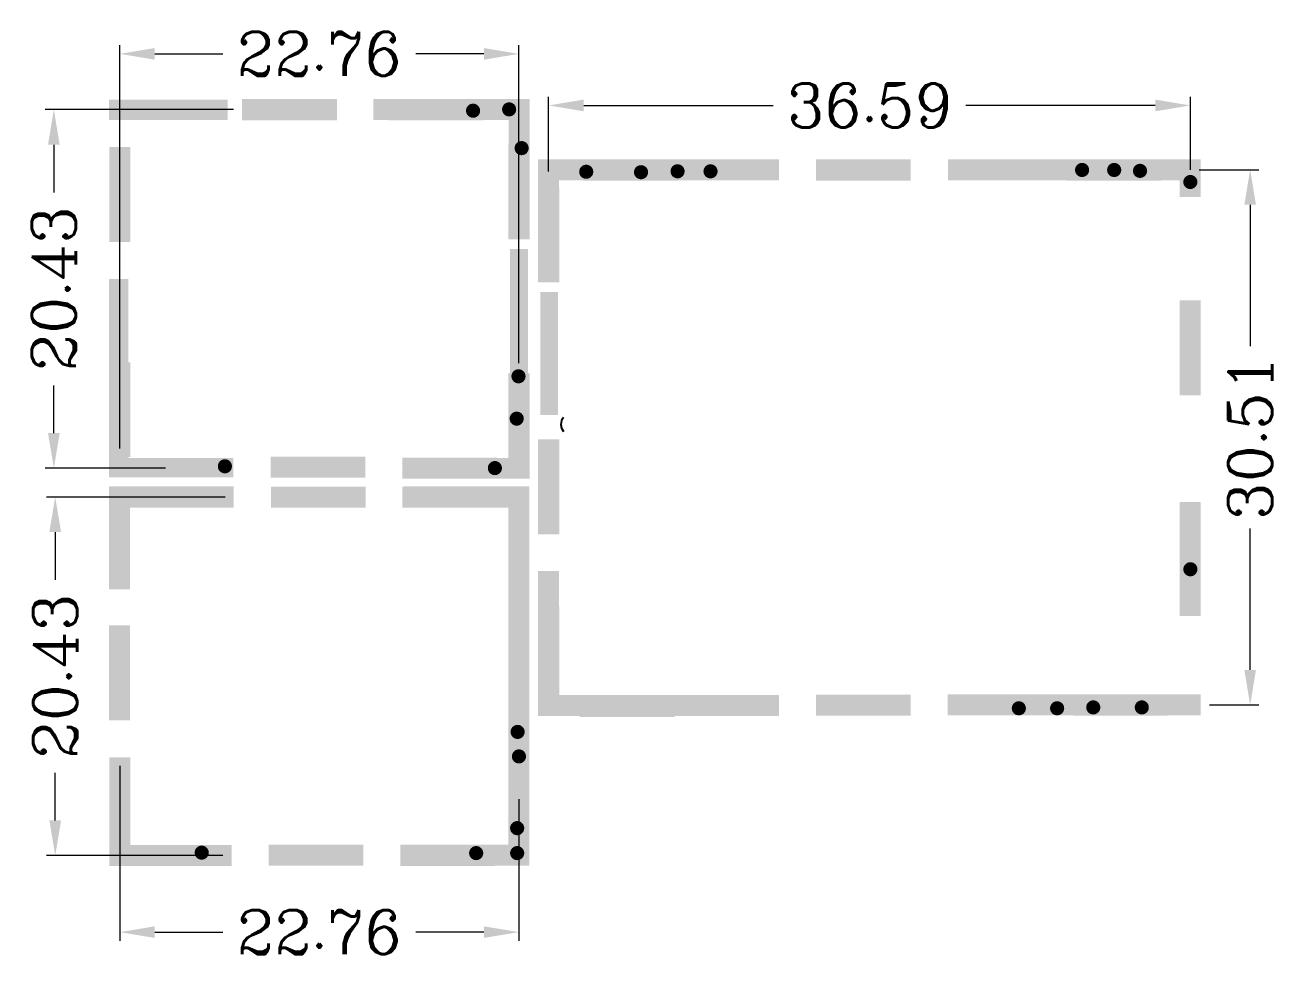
# Model space of a CAD drawing. Header units: inches. Extents: x -103 to 137, y -40 to 49.
# Drawn here: x 65.8 to 137.3, y -24.5 to 28.8 of the extents above; entities that cross this region are included whole.
import ezdxf

# ---------------------------------------------------------------- set-up
doc = ezdxf.new("R2010")
doc.units = ezdxf.units.IN
doc.header["$MEASUREMENT"] = 0
for name, color, linetype in [('BottomSolder', 6, 'Continuous'), ('MidLayer1', 16, 'Continuous'), ('MultiLayer', 9, 'Continuous'), ('TopOverlay', 2, 'Continuous'), ('TopPaste', 8, 'Continuous'), ('TopSolder', 216, 'Continuous'), ('ViaHoleLayer', 16, 'Continuous')]:
    doc.layers.add(name, color=color, linetype=linetype)
doc.layers.add('dim', color=82, linetype='Continuous', lineweight=20)
doc.styles.add('ROMANC', font='romanc.shx', dxfattribs={"bigfont": 'gbcbig.shx'})
doc.dimstyles.new('YanXiu', dxfattribs={"dimtxt": 2.5, "dimasz": 2.2, "dimexe": 0.66, "dimexo": 0.66, "dimgap": 0.66, "dimtad": 0, "dimdsep": 46, "dimtxsty": 'ROMANC', "dimcen": 0, "dimclrd": 256, "dimclre": 131, "dimclrt": 42, "dimazin": 2, "dimtfac": 1, "dimtofl": 0, "dimtmove": 0, "dimatfit": 3, "dimfxl": 1, "dimlwd": 5, "dimlwe": 5, "dimarcsym": 0})

# ---------------------------------------------------------------- blocks, each defined once
blk = doc.blocks.new('HP5210_1')
at = {"layer": 'TopPaste'}
blk.add_solid([(-0.0694, -0.0207), (0.1353, -0.0207), (-0.0694, 0.0187), (0.1353, 0.0187)], dxfattribs=at)
at = {"layer": 'TopSolder'}
blk.add_solid([(-0.0734, -0.0247), (0.1393, -0.0247), (-0.0734, 0.0227), (0.1393, 0.0227)], dxfattribs=at)
blk = doc.blocks.new('HP5210_2')
at = {"layer": 'TopPaste'}
blk.add_solid([(-0.1024, -0.018), (0.1024, -0.018), (-0.1024, 0.0213), (0.1024, 0.0213)], dxfattribs=at)
at = {"layer": 'TopSolder'}
blk.add_solid([(-0.1064, -0.022), (0.1064, -0.022), (-0.1064, 0.0253), (0.1064, 0.0253)], dxfattribs=at)
blk = doc.blocks.new('HP5210_3')
at = {"layer": 'TopPaste'}
blk.add_solid([(-0.1024, -0.015), (0.1024, -0.015), (-0.1024, 0.0243), (0.1024, 0.0243)], dxfattribs=at)
at = {"layer": 'TopSolder'}
blk.add_solid([(-0.1064, -0.019), (0.1064, -0.019), (-0.1064, 0.0283), (0.1064, 0.0283)], dxfattribs=at)
blk = doc.blocks.new('HP5210_4')
at = {"layer": 'TopPaste'}
blk.add_solid([(-0.1024, -0.0197), (0.1024, -0.0197), (-0.1024, 0.0197), (0.1024, 0.0197)], dxfattribs=at)
at = {"layer": 'TopSolder'}
blk.add_solid([(-0.1064, -0.0237), (0.1064, -0.0237), (-0.1064, 0.0237), (0.1064, 0.0237)], dxfattribs=at)
blk = doc.blocks.new('HP5210_5')
at = {"layer": 'TopPaste'}
blk.add_solid([(-0.1024, -0.0197), (0.1024, -0.0197), (-0.1024, 0.0197), (0.1024, 0.0197)], dxfattribs=at)
at = {"layer": 'TopSolder'}
blk.add_solid([(-0.1064, -0.0237), (0.1064, -0.0237), (-0.1064, 0.0237), (0.1064, 0.0237)], dxfattribs=at)
blk = doc.blocks.new('HP5210_6')
at = {"layer": 'TopPaste'}
blk.add_solid([(-0.1024, -0.0197), (0.1024, -0.0197), (-0.1024, 0.0197), (0.1024, 0.0197)], dxfattribs=at)
at = {"layer": 'TopSolder'}
blk.add_solid([(-0.1064, -0.0237), (0.1064, -0.0237), (-0.1064, 0.0237), (0.1064, 0.0237)], dxfattribs=at)
blk = doc.blocks.new('HP5210_7')
at = {"layer": 'TopPaste'}
blk.add_solid([(-0.1024, -0.0197), (0.1024, -0.0197), (-0.1024, 0.0197), (0.1024, 0.0197)], dxfattribs=at)
at = {"layer": 'TopSolder'}
blk.add_solid([(-0.1064, -0.0237), (0.1064, -0.0237), (-0.1064, 0.0237), (0.1064, 0.0237)], dxfattribs=at)
blk = doc.blocks.new('HP5210_8')
at = {"layer": 'TopPaste'}
blk.add_solid([(-0.0744, -0.0197), (0.1304, -0.0197), (-0.0744, 0.0197), (0.1304, 0.0197)], dxfattribs=at)
at = {"layer": 'TopSolder'}
blk.add_solid([(-0.0784, -0.0237), (0.1344, -0.0237), (-0.0784, 0.0237), (0.1344, 0.0237)], dxfattribs=at)
blk = doc.blocks.new('HP5210_9')
at = {"layer": 'TopPaste'}
blk.add_solid([(-0.1024, -0.0253), (0.1024, -0.0253), (-0.1024, 0.0141), (0.1024, 0.0141)], dxfattribs=at)
at = {"layer": 'TopSolder'}
blk.add_solid([(-0.1064, -0.0293), (0.1064, -0.0293), (-0.1064, 0.0181), (0.1064, 0.0181)], dxfattribs=at)
blk = doc.blocks.new('HP5210_10')
at = {"layer": 'TopPaste'}
blk.add_solid([(-0.1024, -0.0213), (0.1024, -0.0213), (-0.1024, 0.0181), (0.1024, 0.0181)], dxfattribs=at)
at = {"layer": 'TopSolder'}
blk.add_solid([(-0.1064, -0.0253), (0.1064, -0.0253), (-0.1064, 0.0221), (0.1064, 0.0221)], dxfattribs=at)
blk = doc.blocks.new('HP5210_11')
at = {"layer": 'TopPaste'}
blk.add_solid([(-0.1024, -0.0213), (0.1024, -0.0213), (-0.1024, 0.0181), (0.1024, 0.0181)], dxfattribs=at)
at = {"layer": 'TopSolder'}
blk.add_solid([(-0.1064, -0.0253), (0.1064, -0.0253), (-0.1064, 0.0221), (0.1064, 0.0221)], dxfattribs=at)
blk = doc.blocks.new('HP5210_12')
at = {"layer": 'TopPaste'}
blk.add_solid([(-0.1129, -0.0148), (0.0918, -0.0148), (-0.1129, 0.0245), (0.0918, 0.0245)], dxfattribs=at)
at = {"layer": 'TopSolder'}
blk.add_solid([(-0.1169, -0.0188), (0.0958, -0.0188), (-0.1169, 0.0285), (0.0958, 0.0285)], dxfattribs=at)
blk = doc.blocks.new('HP5210_13')
at = {"layer": 'TopPaste'}
blk.add_solid([(-0.1024, -0.0227), (0.1024, -0.0227), (-0.1024, 0.0167), (0.1024, 0.0167)], dxfattribs=at)
at = {"layer": 'TopSolder'}
blk.add_solid([(-0.1064, -0.0267), (0.1064, -0.0267), (-0.1064, 0.0207), (0.1064, 0.0207)], dxfattribs=at)
blk = doc.blocks.new('HP5210_14')
at = {"layer": 'TopPaste'}
blk.add_solid([(-0.0618, -0.0253), (0.143, -0.0253), (-0.0618, 0.0141), (0.143, 0.0141)], dxfattribs=at)
at = {"layer": 'TopSolder'}
blk.add_solid([(-0.0658, -0.0293), (0.147, -0.0293), (-0.0658, 0.0181), (0.147, 0.0181)], dxfattribs=at)
blk = doc.blocks.new('HP5210_15')
at = {"layer": 'TopPaste'}
blk.add_solid([(-0.1024, -0.0227), (0.1024, -0.0227), (-0.1024, 0.0167), (0.1024, 0.0167)], dxfattribs=at)
at = {"layer": 'TopSolder'}
blk.add_solid([(-0.1064, -0.0267), (0.1064, -0.0267), (-0.1064, 0.0207), (0.1064, 0.0207)], dxfattribs=at)
blk = doc.blocks.new('HP5210_16')
at = {"layer": 'TopPaste'}
blk.add_solid([(-0.1084, -0.0247), (0.0963, -0.0247), (-0.1084, 0.0147), (0.0963, 0.0147)], dxfattribs=at)
at = {"layer": 'TopSolder'}
blk.add_solid([(-0.1124, -0.0287), (0.1003, -0.0287), (-0.1124, 0.0187), (0.1003, 0.0187)], dxfattribs=at)
blk = doc.blocks.new('HP5210_17')
at = {"layer": 'TopPaste'}
blk.add_solid([(-0.1024, -0.0197), (0.1024, -0.0197), (-0.1024, 0.0197), (0.1024, 0.0197)], dxfattribs=at)
at = {"layer": 'TopSolder'}
blk.add_solid([(-0.1064, -0.0237), (0.1064, -0.0237), (-0.1064, 0.0237), (0.1064, 0.0237)], dxfattribs=at)
blk = doc.blocks.new('HP5210_18')
at = {"layer": 'TopPaste'}
blk.add_solid([(-0.1024, -0.0217), (0.1024, -0.0217), (-0.1024, 0.0177), (0.1024, 0.0177)], dxfattribs=at)
at = {"layer": 'TopSolder'}
blk.add_solid([(-0.1064, -0.0257), (0.1064, -0.0257), (-0.1064, 0.0217), (0.1064, 0.0217)], dxfattribs=at)
blk = doc.blocks.new('HP5210_19')
at = {"layer": 'TopPaste'}
blk.add_solid([(-0.1074, -0.0197), (0.0974, -0.0197), (-0.1074, 0.0197), (0.0974, 0.0197)], dxfattribs=at)
at = {"layer": 'TopSolder'}
blk.add_solid([(-0.1114, -0.0237), (0.1014, -0.0237), (-0.1114, 0.0237), (0.1014, 0.0237)], dxfattribs=at)
blk = doc.blocks.new('HP5210_20')
at = {"layer": 'TopPaste'}
blk.add_solid([(-0.1024, -0.0197), (0.1024, -0.0197), (-0.1024, 0.0197), (0.1024, 0.0197)], dxfattribs=at)
at = {"layer": 'TopSolder'}
blk.add_solid([(-0.1064, -0.0237), (0.1064, -0.0237), (-0.1064, 0.0237), (0.1064, 0.0237)], dxfattribs=at)
blk = doc.blocks.new('HP5210_21')
at = {"layer": 'TopPaste'}
blk.add_solid([(-0.0644, -0.0197), (0.1404, -0.0197), (-0.0644, 0.0197), (0.1404, 0.0197)], dxfattribs=at)
at = {"layer": 'TopSolder'}
blk.add_solid([(-0.0684, -0.0237), (0.1444, -0.0237), (-0.0684, 0.0237), (0.1444, 0.0237)], dxfattribs=at)
blk = doc.blocks.new('HP5210_22')
at = {"layer": 'TopPaste'}
blk.add_solid([(-0.1024, -0.0167), (0.1024, -0.0167), (-0.1024, 0.0227), (0.1024, 0.0227)], dxfattribs=at)
at = {"layer": 'TopSolder'}
blk.add_solid([(-0.1064, -0.0207), (0.1064, -0.0207), (-0.1064, 0.0267), (0.1064, 0.0267)], dxfattribs=at)
blk = doc.blocks.new('HP5210_23')
at = {"layer": 'TopPaste'}
blk.add_solid([(-0.1024, -0.0197), (0.1024, -0.0197), (-0.1024, 0.0197), (0.1024, 0.0197)], dxfattribs=at)
at = {"layer": 'TopSolder'}
blk.add_solid([(-0.1064, -0.0237), (0.1064, -0.0237), (-0.1064, 0.0237), (0.1064, 0.0237)], dxfattribs=at)
blk = doc.blocks.new('HP5210_24')
at = {"layer": 'TopPaste'}
blk.add_solid([(-0.1024, -0.0197), (0.1024, -0.0197), (-0.1024, 0.0197), (0.1024, 0.0197)], dxfattribs=at)
at = {"layer": 'TopSolder'}
blk.add_solid([(-0.1064, -0.0237), (0.1064, -0.0237), (-0.1064, 0.0237), (0.1064, 0.0237)], dxfattribs=at)
blk = doc.blocks.new('HP5210_25')
at = {"layer": 'TopPaste'}
blk.add_solid([(-0.0494, -0.0201), (0.1554, -0.0201), (-0.0494, 0.0193), (0.1554, 0.0193)], dxfattribs=at)
at = {"layer": 'TopSolder'}
blk.add_solid([(-0.0534, -0.0241), (0.1594, -0.0241), (-0.0534, 0.0233), (0.1594, 0.0233)], dxfattribs=at)
blk = doc.blocks.new('HP5210_26')
at = {"layer": 'TopPaste'}
blk.add_solid([(-0.0914, -0.0191), (0.1134, -0.0191), (-0.0914, 0.0203), (0.1134, 0.0203)], dxfattribs=at)
at = {"layer": 'TopSolder'}
blk.add_solid([(-0.0954, -0.0231), (0.1174, -0.0231), (-0.0954, 0.0243), (0.1174, 0.0243)], dxfattribs=at)
blk = doc.blocks.new('HP5210_27')
at = {"layer": 'TopPaste'}
blk.add_solid([(-0.1024, -0.0257), (0.1024, -0.0257), (-0.1024, 0.0137), (0.1024, 0.0137)], dxfattribs=at)
at = {"layer": 'TopSolder'}
blk.add_solid([(-0.1064, -0.0297), (0.1064, -0.0297), (-0.1064, 0.0177), (0.1064, 0.0177)], dxfattribs=at)
blk = doc.blocks.new('*D208')
at = {"layer": 'Defpoints', "color": 0}
for p in [(93.953, 27.198), (93.953, 9.073), (71.194, 4.213)]:
    blk.add_point(p, dxfattribs=at)
at = {"layer": 'dim', "color": 131, "lineweight": 5}
for p, q in [((71.194, 4.712), (71.194, 27.697)), ((93.953, 9.573), (93.953, 27.697))]:
    blk.add_line(p, q, dxfattribs=at)
at = {"layer": 'dim', "lineweight": 5}
for p, q in [((73.194, 27.198), (77.074, 27.198)), ((91.953, 27.198), (88.073, 27.198))]:
    blk.add_line(p, q, dxfattribs=at)
at = {"layer": 'dim'}
for points in [[(73.194, 27.531), (73.194, 26.864), (71.194, 27.198)], [(91.953, 27.531), (91.953, 26.864), (93.953, 27.198)]]:
    blk.add_solid(points, dxfattribs=at)
at = {"layer": 'dim', "color": 42, "insert": (82.573, 27.198), "char_height": 2.5, "attachment_point": 5, "style": 'ROMANC'}
blk.add_mtext('22.76', dxfattribs=at)
blk = doc.blocks.new('*D210')
at = {"layer": 'Defpoints', "color": 0}
for p in [(132.23, 24.257), (132.23, 20.094), (95.644, 19.995)]:
    blk.add_point(p, dxfattribs=at)
at = {"layer": 'dim', "color": 131, "lineweight": 5}
for p, q in [((95.644, 20.495), (95.644, 24.757)), ((132.23, 20.594), (132.23, 24.757))]:
    blk.add_line(p, q, dxfattribs=at)
at = {"layer": 'dim', "lineweight": 5}
for p, q in [((97.644, 24.257), (108.437, 24.257)), ((130.23, 24.257), (119.437, 24.257))]:
    blk.add_line(p, q, dxfattribs=at)
at = {"layer": 'dim'}
for points in [[(97.644, 24.591), (97.644, 23.924), (95.644, 24.257)], [(130.23, 24.591), (130.23, 23.924), (132.23, 24.257)]]:
    blk.add_solid(points, dxfattribs=at)
at = {"layer": 'dim', "color": 42, "insert": (113.937, 24.257), "char_height": 2.5, "attachment_point": 5, "style": 'ROMANC'}
blk.add_mtext('36.59', dxfattribs=at)
blk = doc.blocks.new('*D211')
at = {"layer": 'Defpoints', "color": 0}
for p in [(132.23, 20.594), (132.815, -9.913), (135.639, -9.913)]:
    blk.add_point(p, dxfattribs=at)
at = {"layer": 'dim', "color": 131, "lineweight": 5}
for p, q in [((132.73, 20.594), (136.139, 20.594)), ((133.314, -9.913), (136.139, -9.913))]:
    blk.add_line(p, q, dxfattribs=at)
at = {"layer": 'dim', "lineweight": 5}
for p, q in [((135.639, 18.594), (135.639, 10.543)), ((135.639, -7.913), (135.639, 0.138))]:
    blk.add_line(p, q, dxfattribs=at)
at = {"layer": 'dim'}
for points in [[(135.305, 18.594), (135.972, 18.594), (135.639, 20.594)], [(135.305, -7.913), (135.972, -7.913), (135.639, -9.913)]]:
    blk.add_solid(points, dxfattribs=at)
at = {"layer": 'dim', "color": 42, "insert": (135.639, 5.34), "char_height": 2.5, "attachment_point": 5, "rotation": 90, "style": 'ROMANC'}
blk.add_mtext('30.51', dxfattribs=at)
blk = doc.blocks.new('*D212')
at = {"layer": 'Defpoints', "color": 0}
for p in [(71.194, -12.889), (93.952, -14.793), (93.952, -22.863)]:
    blk.add_point(p, dxfattribs=at)
at = {"layer": 'dim', "color": 131, "lineweight": 5}
for p, q in [((71.194, -13.389), (71.194, -23.362)), ((93.952, -15.292), (93.952, -23.362))]:
    blk.add_line(p, q, dxfattribs=at)
at = {"layer": 'dim', "lineweight": 5}
for p, q in [((73.194, -22.863), (77.073, -22.863)), ((91.952, -22.863), (88.073, -22.863))]:
    blk.add_line(p, q, dxfattribs=at)
at = {"layer": 'dim'}
for points in [[(73.194, -22.529), (73.194, -23.196), (71.194, -22.863)], [(91.952, -22.529), (91.952, -23.196), (93.952, -22.863)]]:
    blk.add_solid(points, dxfattribs=at)
at = {"layer": 'dim', "color": 42, "insert": (82.573, -22.863), "char_height": 2.5, "attachment_point": 5, "style": 'ROMANC'}
blk.add_mtext('22.76', dxfattribs=at)
blk = doc.blocks.new('*D213')
at = {"layer": 'Defpoints', "color": 0}
for p in [(77.697, 1.936), (67.516, -18.498), (77.57, -18.498)]:
    blk.add_point(p, dxfattribs=at)
at = {"layer": 'dim', "color": 131, "lineweight": 5}
for p, q in [((77.197, 1.936), (67.016, 1.936)), ((77.07, -18.498), (67.016, -18.498))]:
    blk.add_line(p, q, dxfattribs=at)
at = {"layer": 'dim', "lineweight": 5}
for p, q in [((67.516, -0.064), (67.516, -2.782)), ((67.516, -16.498), (67.516, -13.781))]:
    blk.add_line(p, q, dxfattribs=at)
at = {"layer": 'dim'}
for points in [[(67.183, -0.064), (67.849, -0.064), (67.516, 1.936)], [(67.183, -16.498), (67.849, -16.498), (67.516, -18.498)]]:
    blk.add_solid(points, dxfattribs=at)
at = {"layer": 'dim', "color": 42, "insert": (67.516, -8.281), "char_height": 2.5, "attachment_point": 5, "rotation": 90, "style": 'ROMANC'}
blk.add_mtext('20.43', dxfattribs=at)
blk = doc.blocks.new('*D214')
at = {"layer": 'Defpoints', "color": 0}
for p in [(67.438, 24.018), (78.17, 24.018), (74.299, 3.587)]:
    blk.add_point(p, dxfattribs=at)
at = {"layer": 'dim', "color": 131, "lineweight": 5}
for p, q in [((77.67, 24.018), (66.938, 24.018)), ((73.799, 3.587), (66.938, 3.587))]:
    blk.add_line(p, q, dxfattribs=at)
at = {"layer": 'dim', "lineweight": 5}
for p, q in [((67.438, 22.018), (67.438, 19.302)), ((67.438, 5.587), (67.438, 8.303))]:
    blk.add_line(p, q, dxfattribs=at)
at = {"layer": 'dim'}
for points in [[(67.104, 22.018), (67.771, 22.018), (67.438, 24.018)], [(67.104, 5.587), (67.771, 5.587), (67.438, 3.587)]]:
    blk.add_solid(points, dxfattribs=at)
at = {"layer": 'dim', "color": 42, "insert": (67.438, 13.802), "char_height": 2.5, "attachment_point": 5, "rotation": 90, "style": 'ROMANC'}
blk.add_mtext('20.43', dxfattribs=at)

msp = doc.modelspace()

# ---------------------------------------------------------------- linework, layer by layer
at = {"layer": 'BottomSolder', "const_width": 0.402}
for points in [[(91.136, 23.958, 1), (91.537, 23.958, 1)], [(93.193, 24.034, 1), (93.594, 24.034, 1)], [(93.904, 21.824, 1), (94.306, 21.824, 1)], [(97.587, 20.478, 1), (97.989, 20.478, 1)], [(100.711, 20.452, 1), (101.113, 20.452, 1)], [(102.794, 20.503, 1), (103.196, 20.503, 1)], [(104.674, 20.503, 1), (105.075, 20.503, 1)], [(125.857, 20.579, 1), (126.259, 20.579, 1)], [(127.686, 20.579, 1), (128.088, 20.579, 1)], [(129.159, 20.529, 1), (129.561, 20.529, 1)], [(132.03, 19.894, 1), (132.431, 19.894, 1)], [(93.726, 8.819, 1), (94.128, 8.819, 1)], [(93.625, 6.406, 1), (94.026, 6.406, 1)], [(76.988, 3.688, 1), (77.389, 3.688, 1)], [(92.38, 3.587, 1), (92.782, 3.587, 1)], [(132.03, -2.179, 1), (132.431, -2.179, 1)], [(122.251, -10.104, 1), (122.652, -10.104, 1)], [(124.435, -10.104, 1), (124.836, -10.104, 1)], [(126.492, -10.053, 1), (126.894, -10.053, 1)], [(129.261, -10.053, 1), (129.662, -10.053, 1)], [(93.676, -11.45, 1), (94.077, -11.45, 1)], [(93.752, -12.847, 1), (94.153, -12.847, 1)], [(93.65, -16.936, 1), (94.052, -16.936, 1)], [(75.667, -18.333, 1), (76.068, -18.333, 1)], [(91.313, -18.359, 1), (91.715, -18.359, 1)], [(93.65, -18.359, 1), (94.052, -18.359, 1)]]:
    msp.add_lwpolyline(points, format="xyb", close=True, dxfattribs=at)
at = {"layer": 'MidLayer1'}
for p, q in [((96.499, 6.475), (96.377, 6.292)), ((96.377, 6.292), (96.334, 6.076)), ((96.334, 6.076), (96.377, 5.86)), ((96.377, 5.86), (96.499, 5.677))]:
    msp.add_line(p, q, dxfattribs=at)
at = {"layer": 'MidLayer1', "const_width": 0.3}
for points in [[(93.244, 24.034, 1), (93.544, 24.034, 1)], [(91.186, 23.958, 1), (91.486, 23.958, 1)], [(93.955, 21.824, 1), (94.255, 21.824, 1)], [(97.638, 20.478, 1), (97.938, 20.478, 1)], [(100.762, 20.452, 1), (101.062, 20.452, 1)], [(102.845, 20.503, 1), (103.145, 20.503, 1)], [(104.725, 20.503, 1), (105.024, 20.503, 1)], [(125.908, 20.579, 1), (126.208, 20.579, 1)], [(127.737, 20.579, 1), (128.037, 20.579, 1)], [(129.21, 20.529, 1), (129.51, 20.529, 1)], [(132.08, 19.894, 1), (132.38, 19.894, 1)], [(93.777, 8.819, 1), (94.077, 8.819, 1)], [(93.676, 6.406, 1), (93.975, 6.406, 1)], [(77.039, 3.688, 1), (77.338, 3.688, 1)], [(92.431, 3.587, 1), (92.731, 3.587, 1)], [(132.08, -2.179, 1), (132.38, -2.179, 1)], [(122.301, -10.104, 1), (122.601, -10.104, 1)], [(124.486, -10.104, 1), (124.786, -10.104, 1)], [(126.543, -10.053, 1), (126.843, -10.053, 1)], [(129.312, -10.053, 1), (129.612, -10.053, 1)], [(93.726, -11.45, 1), (94.026, -11.45, 1)], [(93.803, -12.847, 1), (94.102, -12.847, 1)], [(93.701, -16.936, 1), (94.001, -16.936, 1)], [(75.718, -18.333, 1), (76.018, -18.333, 1)], [(91.364, -18.359, 1), (91.664, -18.359, 1)], [(93.701, -18.359, 1), (94.001, -18.359, 1)]]:
    msp.add_lwpolyline(points, format="xyb", close=True, dxfattribs=at)
at = {"layer": 'MultiLayer', "const_width": 0.3}
for points in [[(93.244, 24.034, 1), (93.544, 24.034, 1)], [(91.186, 23.958, 1), (91.486, 23.958, 1)], [(93.955, 21.824, 1), (94.255, 21.824, 1)], [(97.638, 20.478, 1), (97.938, 20.478, 1)], [(100.762, 20.452, 1), (101.062, 20.452, 1)], [(102.845, 20.503, 1), (103.145, 20.503, 1)], [(104.725, 20.503, 1), (105.024, 20.503, 1)], [(125.908, 20.579, 1), (126.208, 20.579, 1)], [(127.737, 20.579, 1), (128.037, 20.579, 1)], [(129.21, 20.529, 1), (129.51, 20.529, 1)], [(132.08, 19.894, 1), (132.38, 19.894, 1)], [(93.777, 8.819, 1), (94.077, 8.819, 1)], [(93.676, 6.406, 1), (93.975, 6.406, 1)], [(77.039, 3.688, 1), (77.338, 3.688, 1)], [(92.431, 3.587, 1), (92.731, 3.587, 1)], [(132.08, -2.179, 1), (132.38, -2.179, 1)], [(122.301, -10.104, 1), (122.601, -10.104, 1)], [(124.486, -10.104, 1), (124.786, -10.104, 1)], [(126.543, -10.053, 1), (126.843, -10.053, 1)], [(129.312, -10.053, 1), (129.612, -10.053, 1)], [(93.726, -11.45, 1), (94.026, -11.45, 1)], [(93.803, -12.847, 1), (94.102, -12.847, 1)], [(93.701, -16.936, 1), (94.001, -16.936, 1)], [(75.718, -18.333, 1), (76.018, -18.333, 1)], [(91.364, -18.359, 1), (91.664, -18.359, 1)], [(93.701, -18.359, 1), (94.001, -18.359, 1)]]:
    msp.add_lwpolyline(points, format="xyb", close=True, dxfattribs=at)
at = {"layer": 'TopOverlay'}
for points in [[(93.445, 9.073), (94.461, 9.073), (93.445, 16.084), (94.461, 16.084)], [(95.172, 6.609), (96.188, 6.609), (95.172, 13.62), (96.188, 13.62)]]:
    msp.add_solid(points, dxfattribs=at)
at = {"layer": 'TopPaste'}
for points in [[(77.341, 23.526), (77.341, 24.516), (72.159, 23.526), (72.159, 24.516)], [(93.445, 3.079), (94.461, 3.079), (93.445, 9.099), (94.461, 9.099)]]:
    msp.add_solid(points, dxfattribs=at)
at = {"layer": 'TopSolder', "const_width": 0.402}
for points in [[(91.136, 23.958, 1), (91.537, 23.958, 1)], [(93.193, 24.034, 1), (93.594, 24.034, 1)], [(93.904, 21.824, 1), (94.306, 21.824, 1)], [(97.587, 20.478, 1), (97.989, 20.478, 1)], [(100.711, 20.452, 1), (101.113, 20.452, 1)], [(102.794, 20.503, 1), (103.196, 20.503, 1)], [(104.674, 20.503, 1), (105.075, 20.503, 1)], [(125.857, 20.579, 1), (126.259, 20.579, 1)], [(127.686, 20.579, 1), (128.088, 20.579, 1)], [(129.159, 20.529, 1), (129.561, 20.529, 1)], [(132.03, 19.894, 1), (132.431, 19.894, 1)], [(93.726, 8.819, 1), (94.128, 8.819, 1)], [(93.625, 6.406, 1), (94.026, 6.406, 1)], [(76.988, 3.688, 1), (77.389, 3.688, 1)], [(92.38, 3.587, 1), (92.782, 3.587, 1)], [(132.03, -2.179, 1), (132.431, -2.179, 1)], [(122.251, -10.104, 1), (122.652, -10.104, 1)], [(124.435, -10.104, 1), (124.836, -10.104, 1)], [(126.492, -10.053, 1), (126.894, -10.053, 1)], [(129.261, -10.053, 1), (129.662, -10.053, 1)], [(93.676, -11.45, 1), (94.077, -11.45, 1)], [(93.752, -12.847, 1), (94.153, -12.847, 1)], [(93.65, -16.936, 1), (94.052, -16.936, 1)], [(75.667, -18.333, 1), (76.068, -18.333, 1)], [(91.313, -18.359, 1), (91.715, -18.359, 1)], [(93.65, -18.359, 1), (94.052, -18.359, 1)]]:
    msp.add_lwpolyline(points, format="xyb", close=True, dxfattribs=at)
at = {"layer": 'TopSolder'}
for points in [[(77.341, 23.424), (77.341, 24.593), (70.585, 23.424), (70.585, 24.593)], [(85.647, 24.618), (85.647, 23.424), (94.562, 24.618), (94.562, 23.424)], [(93.368, 20.808), (94.562, 20.808), (93.368, 24.618), (94.562, 24.618)], [(95.045, 21.189), (95.045, 19.995), (108.786, 21.189), (108.786, 19.995)], [(96.239, 21.164), (95.045, 21.164), (96.239, 18.014), (95.045, 18.014)], [(118.413, 21.189), (118.413, 19.995), (132.815, 21.189), (132.815, 19.995)], [(131.621, 19.03), (132.815, 19.03), (131.621, 21.113), (132.815, 21.113)], [(70.585, 3.079), (71.677, 3.079), (70.585, 14.356), (71.677, 14.356)], [(93.445, 3.079), (94.461, 3.079), (93.445, 9.099), (94.461, 9.099)], [(70.585, 4.171), (70.585, 3.053), (77.671, 4.171), (77.671, 3.053)], [(94.562, 2.977), (94.562, 4.171), (88.314, 2.977), (88.314, 4.171)], [(77.697, 1.326), (77.697, 2.545), (70.585, 1.326), (70.585, 2.545)], [(71.778, 2.469), (70.585, 2.469), (71.778, -3.322), (70.585, -3.322)], [(94.537, 1.326), (94.537, 2.545), (87.425, 1.326), (87.425, 2.545)], [(93.343, -19.07), (94.537, -19.07), (93.343, 2.469), (94.537, 2.469)], [(131.621, -4.846), (132.815, -4.846), (131.621, 1.656), (132.815, 1.656)], [(96.239, -2.281), (95.045, -2.281), (96.239, -10.51), (95.045, -10.51)], [(108.786, -10.536), (108.786, -9.342), (95.045, -10.536), (95.045, -9.342)], [(132.815, -10.51), (132.815, -9.316), (118.387, -10.51), (118.387, -9.316)], [(70.61, -17.902), (70.61, -19.095), (77.57, -17.902), (77.57, -19.095)], [(91.057, -17.876), (91.057, -19.07), (94.537, -17.876), (94.537, -19.07)]]:
    msp.add_solid(points, dxfattribs=at)
at = {"layer": 'ViaHoleLayer', "const_width": 0.15}
for points in [[(91.261, 23.958, 1), (91.411, 23.958, 1)], [(93.319, 24.034, 1), (93.469, 24.034, 1)], [(94.03, 21.824, 1), (94.18, 21.824, 1)], [(97.713, 20.478, 1), (97.863, 20.478, 1)], [(100.837, 20.452, 1), (100.987, 20.452, 1)], [(102.92, 20.503, 1), (103.07, 20.503, 1)], [(104.8, 20.503, 1), (104.949, 20.503, 1)], [(125.983, 20.579, 1), (126.133, 20.579, 1)], [(127.812, 20.579, 1), (127.962, 20.579, 1)], [(129.285, 20.529, 1), (129.435, 20.529, 1)], [(132.155, 19.894, 1), (132.305, 19.894, 1)], [(93.852, 8.819, 1), (94.002, 8.819, 1)], [(93.751, 6.406, 1), (93.9, 6.406, 1)], [(77.114, 3.688, 1), (77.263, 3.688, 1)], [(92.506, 3.587, 1), (92.656, 3.587, 1)], [(132.155, -2.179, 1), (132.305, -2.179, 1)], [(122.376, -10.104, 1), (122.526, -10.104, 1)], [(124.561, -10.104, 1), (124.711, -10.104, 1)], [(126.618, -10.053, 1), (126.768, -10.053, 1)], [(129.387, -10.053, 1), (129.537, -10.053, 1)], [(93.801, -11.45, 1), (93.951, -11.45, 1)], [(93.878, -12.847, 1), (94.027, -12.847, 1)], [(93.776, -16.936, 1), (93.926, -16.936, 1)], [(75.793, -18.333, 1), (75.943, -18.333, 1)], [(93.776, -18.359, 1), (93.926, -18.359, 1)]]:
    msp.add_lwpolyline(points, format="xyb", close=True, dxfattribs=at)

# ---------------------------------------------------------------- block references
at = {"xscale": 25.4, "yscale": 25.4, "zscale": 25.4}
for name, p, rotation in [('HP5210_26', (81.151, 24.034), 180), ('HP5210_25', (90.574, 24.008), 180), ('HP5210_22', (71.27, 19.182), 90), ('HP5210_23', (93.953, 19.335), 90), ('HP5210_27', (100.328, 20.427), 180), ('HP5210_1', (114.425, 20.554), 180), ('HP5210_7', (127.887, 20.579), 180), ('HP5210_10', (95.604, 16.871), 90), ('HP5210_2', (132.256, 10.445), 90), ('HP5210_20', (71.194, 6.914), 90), ('HP5210_17', (93.953, 6.279), 90), ('HP5210_11', (95.604, 2.52), 90), ('HP5210_24', (82.497, 3.638), 180), ('HP5210_18', (90.016, 3.536), 180), ('HP5210_19', (82.384, 1.936), 180), ('HP5210_21', (90.981, 1.936), 180), ('HP5210_3', (132.332, -1.061), 90), ('HP5210_15', (93.876, -2.23), 90), ('HP5210_9', (95.502, -7.005), 90), ('HP5210_14', (71.042, -9.113), 90), ('HP5210_6', (100.125, -10.002), 180), ('HP5210_4', (113.587, -9.926), 180), ('HP5210_5', (128.243, -9.926), 180), ('HP5210_13', (93.876, -14.422), 90), ('HP5210_16', (71.067, -15.438), 90), ('HP5210_12', (82.116, -18.359), 180), ('HP5210_8', (90.6, -18.486), 180)]:
    msp.add_blockref(name, p, dxfattribs=dict(at, rotation=rotation))

# ---------------------------------------------------------------- dimensions: what is measured, and where the dimension line sits
at = {"layer": 'dim'}
for base, p1, p2, picture, middle in [((93.953, 27.198), (71.194, 4.213), (93.953, 9.073), '*D208', (82.573, 27.198)), ((132.23, 24.257), (95.644, 19.995), (132.23, 20.094), '*D210', (113.937, 24.257)), ((93.952, -22.863), (71.194, -12.889), (93.952, -14.793), '*D212', (82.573, -22.863))]:
    dim = msp.add_linear_dim(base=base, p1=p1, p2=p2, dimstyle='YanXiu', override={"dimasz": 2, "dimexe": 0.49975, "dimexo": 0.49975, "dimgap": 0.49975}, dxfattribs=at)
    dim.commit()
    dim.dimension.update_dxf_attribs({"geometry": picture, "text_midpoint": middle})
for base, p1, p2, picture, middle in [((67.438, 24.018), (74.299, 3.587), (78.17, 24.018), '*D214', (67.438, 13.802)), ((135.639, -9.913), (132.23, 20.594), (132.815, -9.913), '*D211', (135.639, 5.34)), ((67.516, -18.498), (77.697, 1.936), (77.57, -18.498), '*D213', (67.516, -8.281))]:
    dim = msp.add_linear_dim(base=base, p1=p1, p2=p2, angle=90, dimstyle='YanXiu', override={"dimasz": 2, "dimexe": 0.49975, "dimexo": 0.49975, "dimgap": 0.49975}, dxfattribs=at)
    dim.commit()
    dim.dimension.update_dxf_attribs({"geometry": picture, "text_midpoint": middle})

doc.saveas('drawing.dxf')
